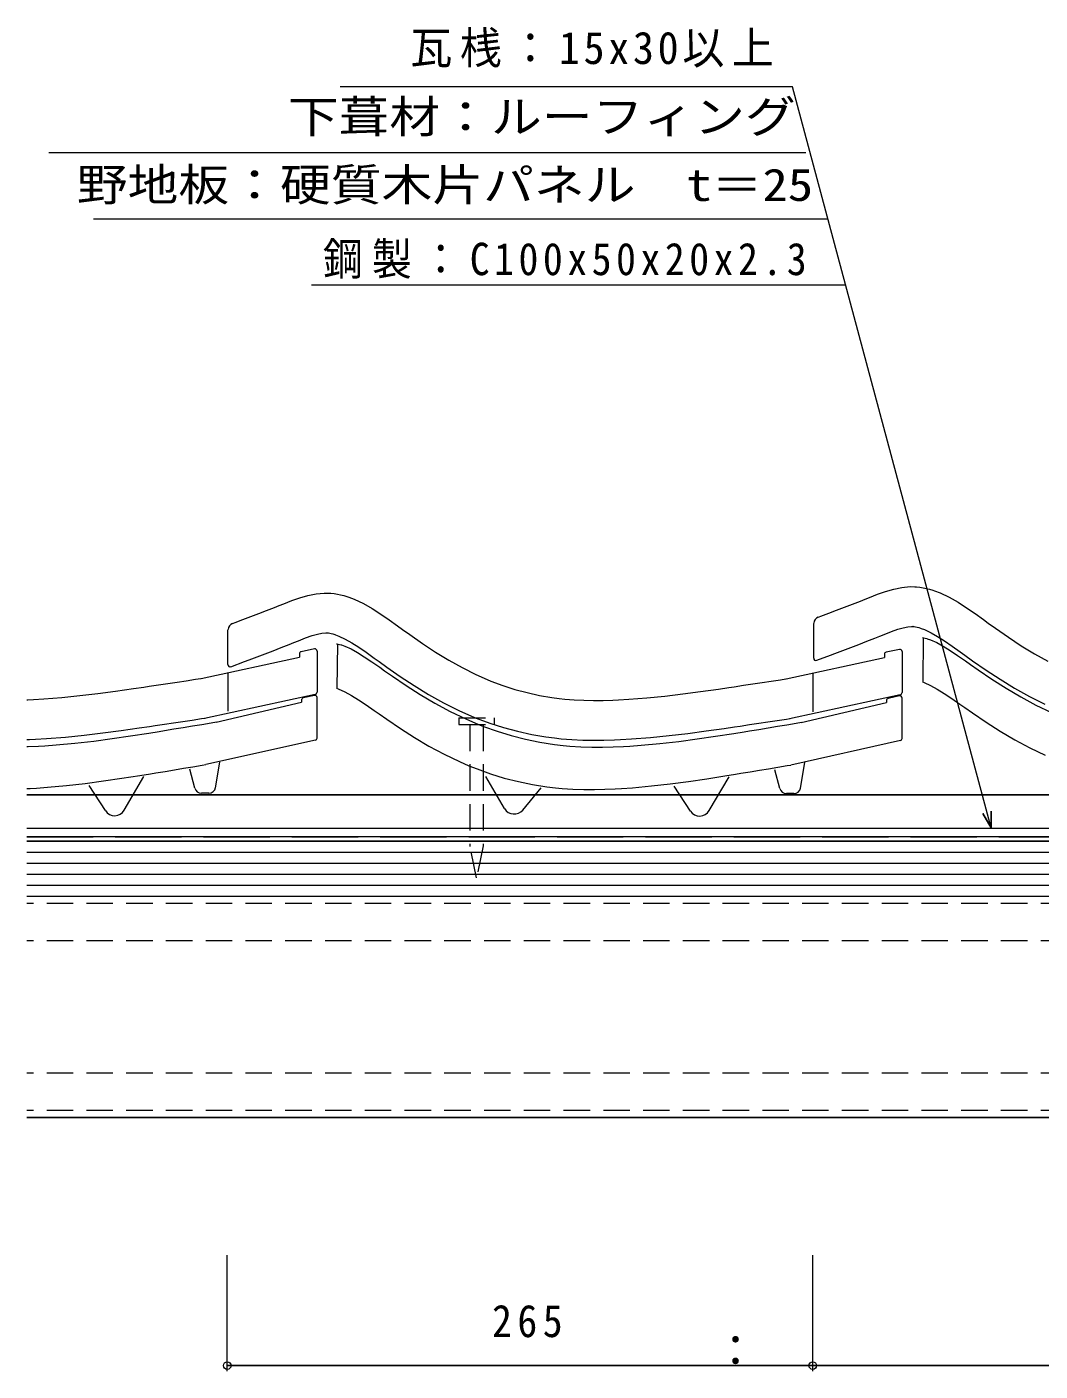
# Model space of a CAD drawing. Units: millimetres, scale not verified. Extents: x -593 to 739, y -369 to 379.
# Drawn here: x -593 to -135, y -352 to 256 of the extents above; entities that cross this region are included whole.
import ezdxf
from ezdxf.enums import TextEntityAlignment as Align

# ---------------------------------------------------------------- set-up
doc = ezdxf.new("R2010")
doc.units = ezdxf.units.MM
doc.header["$LTSCALE"] = 10
doc.linetypes.add('DASHED1', pattern=[1.8, 1.2, -0.6])
doc.linetypes.add('DASHED3', pattern=[4, 3, -1])
for name, color, linetype, lineweight in [('0-0_LAYER001', 4, 'Continuous', 18), ('0-1_LAYER004', 7, 'Continuous', 18), ('0-2_LAYER006', 7, 'Continuous', 18)]:
    doc.layers.add(name, color=color, linetype=linetype, lineweight=lineweight)
doc.styles.add('ＭＳ ゴシック', font='')
doc.styles.get('ＭＳ ゴシック').set_extended_font_data('MS Gothic')

msp = doc.modelspace()

# ---------------------------------------------------------------- linework, layer by layer
at = {"layer": '0-0_LAYER001', "color": 2}
for p, q in [((-246.69, 228.95), (-451.51, 228.95)), ((-156.82, -106.47), (-246.69, 228.95)), ((-240.63, 199.08), (-583.4, 199.08)), ((-230.8, 168.98), (-563.13, 168.98)), ((-223.06, 139.12), (-452.1, 139.12)), ((-593.33, -91.56), (218.63, -91.56)), ((-593.33, -106.56), (218.63, -106.56)), ((357.22, -112.56), (-593.33, -112.56)), ((355.63, -137.56), (-593.33, -137.56)), ((345.63, -237.56), (-593.33, -237.56)), ((-502.6, -352.34), (-502.6, -299.84)), ((-237.6, -352.34), (-237.6, -299.84)), ((-502.6, -349.84), (-237.6, -349.84)), ((-237.6, -349.84), (27.4, -349.84))]:
    msp.add_line(p, q, dxfattribs=at)
at = {"layer": '0-0_LAYER001'}
for p, q in [((-235.11, -11.15), (-234.68, -10.99)), ((-502.32, -32.59), (-502.32, -16.87)), ((-500.28, -14.02), (-499.86, -13.85)), ((-237.14, -29.72), (-237.14, -14)), ((-453.13, -23.15), (-453.09, -23.16)), ((-453.09, -23.16), (-452.5, -23.28)), ((-452.76, -23.25), (-452.94, -43.42)), ((-452.5, -23.28), (-451.85, -23.44)), ((-451.85, -23.44), (-451.06, -23.67)), ((-451.06, -23.67), (-450.88, -23.72)), ((-450.88, -23.72), (-449.41, -24.26)), ((-449.41, -24.26), (-446.58, -25.52)), ((-187.95, -20.28), (-187.91, -20.29)), ((-187.91, -20.29), (-187.33, -20.41)), ((-187.59, -20.38), (-187.76, -40.55)), ((-187.33, -20.41), (-186.67, -20.57)), ((-186.67, -20.57), (-185.88, -20.8)), ((-185.88, -20.8), (-185.7, -20.86)), ((-185.7, -20.86), (-184.24, -21.39)), ((-184.24, -21.39), (-181.41, -22.66)), ((-181.41, -22.66), (-178.54, -24.21)), ((-178.54, -24.21), (-175.42, -26.14)), ((-514.42, -38.84), (-469.96, -29.2)), ((-469.96, -27.74), (-469.96, -29.2)), ((-463.17, -25.51), (-469.17, -26.76)), ((-461.96, -26.49), (-461.96, -45.07)), ((-446.58, -25.52), (-443.72, -27.08)), ((-443.72, -27.08), (-440.6, -29.01)), ((-440.6, -29.01), (-437.23, -31.27)), ((-249.59, -39.03), (-205.14, -29.38)), ((-235.79, -30.66), (-229.61, -28.32)), ((-205.14, -27.92), (-205.14, -29.38)), ((-198.34, -25.7), (-204.34, -26.94)), ((-197.14, -26.68), (-197.14, -45.26)), ((-175.42, -26.14), (-172.05, -28.41)), ((-172.05, -28.41), (-168.43, -30.94)), ((-500.97, -33.53), (-494.79, -31.19)), ((-437.23, -31.27), (-433.61, -33.81)), ((-433.61, -33.81), (-431.38, -35.39)), ((-431.38, -35.39), (-427.83, -37.85)), ((-168.43, -30.94), (-166.2, -32.52)), ((-166.2, -32.52), (-162.66, -34.98)), ((-162.66, -34.98), (-156.47, -39.14)), ((-502.14, -53.73), (-502.14, -36.53)), ((-427.83, -37.85), (-421.65, -42.01)), ((-421.65, -42.01), (-415.24, -46.09)), ((-237.32, -53.91), (-237.32, -36.72)), ((-187.92, -40.42), (-187.17, -40.69)), ((-187.17, -40.69), (-184.2, -42.02)), ((-184.2, -42.02), (-181.22, -43.64)), ((-156.47, -39.14), (-150.06, -43.23)), ((-462.75, -46.05), (-512.88, -56.93)), ((-463.18, -46.56), (-468.22, -47.7)), ((-461.96, -65.82), (-461.96, -47.53)), ((-453.1, -43.29), (-452.35, -43.56)), ((-452.35, -43.56), (-449.38, -44.89)), ((-449.38, -44.89), (-446.39, -46.51)), ((-446.39, -46.51), (-443.2, -48.49)), ((-443.2, -48.49), (-439.78, -50.78)), ((-415.24, -46.09), (-408.6, -50.03)), ((-197.93, -46.23), (-248.06, -57.12)), ((-198.36, -46.74), (-203.4, -47.88)), ((-197.14, -66), (-197.14, -47.72)), ((-181.22, -43.64), (-178.02, -45.62)), ((-178.02, -45.62), (-174.61, -47.92)), ((-174.61, -47.92), (-170.96, -50.47)), ((-150.06, -43.23), (-143.43, -47.16)), ((-143.43, -47.16), (-136.53, -50.89)), ((-507.67, -58.68), (-469, -49.63)), ((-469, -48.67), (-469, -49.63)), ((-439.78, -50.78), (-436.14, -53.34)), ((-436.14, -53.34), (-433.91, -54.91)), ((-408.6, -50.03), (-401.71, -53.76)), ((-401.71, -53.76), (-394.64, -57.17)), ((-242.85, -58.86), (-204.18, -49.81)), ((-204.18, -48.86), (-204.18, -49.81)), ((-170.96, -50.47), (-168.73, -52.04)), ((-168.73, -52.04), (-165.21, -54.49)), ((-165.21, -54.49), (-159.06, -58.63)), ((-136.53, -50.89), (-129.46, -54.3)), ((-522.55, -61.03), (-518.35, -60.33)), ((-518.35, -60.33), (-514.15, -59.64)), ((-514.15, -59.64), (-509.96, -58.94)), ((-509.96, -58.94), (-507.54, -58.54)), ((-433.91, -54.91), (-430.39, -57.36)), ((-430.39, -57.36), (-424.24, -61.5)), ((-394.64, -57.17), (-390.28, -59.06)), ((-390.28, -59.06), (-386.59, -60.54)), ((-386.59, -60.54), (-380.43, -62.74)), ((-257.72, -61.21), (-253.52, -60.52)), ((-253.52, -60.52), (-249.33, -59.82)), ((-249.33, -59.82), (-245.14, -59.12)), ((-245.14, -59.12), (-242.71, -58.72)), ((-159.06, -58.63), (-152.7, -62.68)), ((-563.06, -67.19), (-554.65, -66.07)), ((-554.65, -66.07), (-546.35, -64.85)), ((-546.35, -64.85), (-538.14, -63.57)), ((-538.14, -63.57), (-533.41, -62.8)), ((-533.41, -62.8), (-530.96, -62.41)), ((-530.96, -62.41), (-526.75, -61.72)), ((-526.75, -61.72), (-522.55, -61.03)), ((-462.74, -66.79), (-512.33, -77.86)), ((-424.24, -61.5), (-417.88, -65.55)), ((-417.88, -65.55), (-411.3, -69.45)), ((-380.43, -62.74), (-374.06, -64.69)), ((-374.06, -64.69), (-367.6, -66.35)), ((-367.6, -66.35), (-361.05, -67.7)), ((-298.24, -67.37), (-289.83, -66.25)), ((-289.83, -66.25), (-281.52, -65.03)), ((-281.52, -65.03), (-273.32, -63.75)), ((-273.32, -63.75), (-268.59, -62.99)), ((-268.59, -62.99), (-266.13, -62.59)), ((-266.13, -62.59), (-261.93, -61.9)), ((-261.93, -61.9), (-257.72, -61.21)), ((-152.7, -62.68), (-146.12, -66.58)), ((-146.12, -66.58), (-139.3, -70.27)), ((-593.33, -69.68), (-592.72, -69.67)), ((-592.72, -69.67), (-588, -69.46)), ((-588, -69.46), (-585.2, -69.3)), ((-585.2, -69.3), (-580.13, -68.94)), ((-580.13, -68.94), (-571.57, -68.16)), ((-571.57, -68.16), (-563.06, -67.19)), ((-411.3, -69.45), (-404.48, -73.14)), ((-361.05, -67.7), (-354.54, -68.72)), ((-354.54, -68.72), (-350.61, -69.18)), ((-350.61, -69.18), (-347.56, -69.47)), ((-347.56, -69.47), (-342.6, -69.78)), ((-342.6, -69.78), (-337.63, -69.94)), ((-337.63, -69.94), (-332.73, -69.96)), ((-332.73, -69.96), (-327.9, -69.85)), ((-327.9, -69.85), (-323.17, -69.65)), ((-323.17, -69.65), (-320.37, -69.49)), ((-320.37, -69.49), (-315.31, -69.13)), ((-315.31, -69.13), (-306.75, -68.34)), ((-306.75, -68.34), (-298.24, -67.37)), ((-197.92, -66.98), (-247.51, -78.04)), ((-139.3, -70.27), (-132.31, -73.65)), ((-522.36, -79.52), (-518.16, -78.82)), ((-518.16, -78.82), (-513.98, -78.13)), ((-513.98, -78.13), (-512.36, -77.86)), ((-507.96, -88.29), (-506.02, -76.68)), ((-404.48, -73.14), (-397.49, -76.51)), ((-397.49, -76.51), (-393.19, -78.38)), ((-393.19, -78.38), (-389.56, -79.83)), ((-257.53, -79.7), (-253.34, -79.01)), ((-253.34, -79.01), (-249.15, -78.31)), ((-249.15, -78.31), (-247.54, -78.04)), ((-243.13, -88.47), (-241.2, -76.87)), ((-558.61, -85.25), (-550.33, -84.03)), ((-550.33, -84.03), (-542.14, -82.75)), ((-549.25, -98.5), (-540.31, -83.25)), ((-542.14, -82.75), (-537.41, -81.99)), ((-537.41, -81.99), (-534.96, -81.59)), ((-534.96, -81.59), (-530.76, -80.9)), ((-530.76, -80.9), (-526.55, -80.21)), ((-526.55, -80.21), (-522.36, -79.52)), ((-517.26, -88.55), (-519.51, -79.98)), ((-389.56, -79.83), (-383.48, -82)), ((-377.05, -97.75), (-385.58, -83.22)), ((-383.48, -82), (-377.2, -83.93)), ((-377.2, -83.93), (-370.83, -85.56)), ((-293.79, -85.43), (-285.51, -84.22)), ((-285.51, -84.22), (-277.32, -82.94)), ((-284.42, -98.68), (-275.48, -83.44)), ((-277.32, -82.94), (-272.59, -82.17)), ((-272.59, -82.17), (-270.14, -81.78)), ((-270.14, -81.78), (-265.93, -81.09)), ((-265.93, -81.09), (-261.73, -80.4)), ((-261.73, -80.4), (-257.53, -79.7)), ((-252.44, -88.73), (-254.68, -80.16)), ((-593.33, -88.69), (-591.78, -88.63)), ((-591.78, -88.63), (-589.01, -88.47)), ((-589.01, -88.47), (-583.98, -88.11)), ((-583.98, -88.11), (-575.46, -87.33)), ((-575.46, -87.33), (-566.99, -86.36)), ((-566.99, -86.36), (-558.61, -85.25)), ((-557.76, -98.69), (-565.08, -87.38)), ((-510.91, -90.79), (-514.33, -90.79)), ((-370.83, -85.56), (-364.37, -86.89)), ((-368.88, -98.4), (-360.57, -88.34)), ((-364.37, -86.89), (-357.95, -87.9)), ((-357.95, -87.9), (-354.08, -88.36)), ((-354.08, -88.36), (-351.08, -88.63)), ((-351.08, -88.63), (-346.18, -88.95)), ((-346.18, -88.95), (-341.27, -89.1)), ((-341.27, -89.1), (-336.43, -89.12)), ((-336.43, -89.12), (-331.64, -89.01)), ((-331.64, -89.01), (-326.96, -88.81)), ((-326.96, -88.81), (-324.18, -88.65)), ((-324.18, -88.65), (-319.16, -88.29)), ((-319.16, -88.29), (-310.64, -87.51)), ((-310.64, -87.51), (-302.17, -86.55)), ((-302.17, -86.55), (-293.79, -85.43)), ((-292.93, -98.87), (-300.26, -87.57)), ((-246.09, -90.98), (-249.51, -90.98))]:
    msp.add_line(p, q, dxfattribs=at)
at = {"layer": '0-0_LAYER001', "color": 2, "linetype": 'DASHED1'}
for p, q in [((-392.74, -59.71), (-392.74, -114.85)), ((-386.74, -59.71), (-386.74, -114.6)), ((-389.8, -129.11), (-392.74, -114.85)), ((-386.74, -114.6), (-389.8, -129.11))]:
    msp.add_line(p, q, dxfattribs=at)
at = {"layer": '0-0_LAYER001', "color": 2, "linetype": 'DASHED3'}
msp.add_line((-593.33, -110.56), (354.89, -110.56), dxfattribs=at)
at = {"layer": '0-0_LAYER001', "color": 1}
for p, q in [((355.63, -117.56), (-593.33, -117.56)), ((355.63, -122.56), (-593.33, -122.56)), ((355.63, -127.56), (-593.33, -127.56)), ((355.63, -132.56), (-593.33, -132.56))]:
    msp.add_line(p, q, dxfattribs=at)
at = {"layer": '0-0_LAYER001', "color": 1, "linetype": 'DASHED1'}
for p, q in [((345.63, -140.76), (-593.33, -140.76)), ((345.63, -157.56), (-593.33, -157.56)), ((345.63, -217.56), (-593.33, -217.56)), ((345.63, -234.36), (-593.33, -234.36))]:
    msp.add_line(p, q, dxfattribs=at)
at = {"layer": '0-0_LAYER001'}
for points in [[(-234.68, -10.99), (-233.87, -10.68), (-230.32, -9.34), (-226.76, -7.99), (-223.19, -6.63), (-219.61, -5.24), (-216, -3.83), (-213.9, -3), (-211.82, -2.17), (-208.21, -0.77), (-204.58, 0.51), (-200.92, 1.58), (-197.24, 2.33), (-193.53, 2.68), (-191.37, 2.65), (-190.53, 2.59), (-189.06, 2.42), (-187.6, 2.17), (-186.15, 1.85), (-184.7, 1.48), (-183.28, 1.04), (-182.46, 0.77), (-179.96, -0.18), (-175.8, -2.11), (-171.8, -4.36), (-167.91, -6.84), (-164.1, -9.48), (-160.34, -12.2), (-158.15, -13.78), (-154.82, -16.17), (-149.03, -20.19), (-143.16, -24.04), (-137.18, -27.7), (-131.09, -31.11)], [(-499.86, -13.86), (-499.04, -13.55), (-495.5, -12.21), (-491.94, -10.86), (-488.37, -9.5), (-484.78, -8.11), (-481.18, -6.7), (-479.07, -5.87), (-476.99, -5.04), (-473.39, -3.64), (-469.76, -2.35), (-466.1, -1.29), (-462.42, -0.53), (-458.71, -0.19), (-456.55, -0.22), (-455.7, -0.28), (-454.24, -0.45), (-452.78, -0.7), (-451.32, -1.01), (-449.88, -1.39), (-448.45, -1.83), (-447.64, -2.1), (-445.14, -3.05), (-440.98, -4.98), (-436.97, -7.23), (-433.09, -9.71), (-429.28, -12.35), (-425.51, -15.06), (-423.33, -16.65), (-420, -19.04), (-414.21, -23.05), (-408.34, -26.91), (-402.36, -30.56), (-396.26, -33.97), (-390.02, -37.1), (-386.32, -38.76), (-383.26, -40.03), (-377.9, -42.04), (-372.45, -43.79), (-366.91, -45.29)], [(-494.76, -31.17), (-492.69, -30.39), (-489.13, -29.04), (-485.53, -27.68), (-481.91, -26.3), (-478.26, -24.89), (-474.58, -23.45), (-472.43, -22.59), (-470.4, -21.79), (-467.13, -20.51), (-464.24, -19.49), (-461.77, -18.77), (-459.78, -18.37), (-458, -18.2), (-457.32, -18.21), (-457.39, -18.2), (-456.78, -18.28), (-456.19, -18.38), (-455.52, -18.52), (-454.79, -18.71), (-453.94, -18.97), (-453.69, -19.05), (-452.13, -19.65), (-449.19, -21.02), (-446.23, -22.68), (-443.06, -24.7), (-439.67, -27.04), (-436.07, -29.65), (-433.86, -31.25), (-430.37, -33.75), (-424.28, -37.97), (-417.97, -42.11), (-411.45, -46.1), (-404.69, -49.89), (-397.75, -53.36), (-393.47, -55.28), (-389.87, -56.78), (-383.81, -59.04), (-377.56, -61.06), (-371.21, -62.78)], [(-229.58, -28.3), (-227.52, -27.52), (-223.95, -26.18), (-220.36, -24.82), (-216.74, -23.43), (-213.08, -22.02), (-209.4, -20.58), (-207.25, -19.73), (-205.23, -18.92), (-201.95, -17.65), (-199.06, -16.63), (-196.59, -15.91), (-194.6, -15.5), (-192.82, -15.33), (-192.14, -15.34), (-192.22, -15.34), (-191.6, -15.41), (-191.01, -15.51), (-190.34, -15.65), (-189.61, -15.85), (-188.76, -16.1), (-188.52, -16.19), (-186.96, -16.78), (-184.01, -18.15), (-181.05, -19.81), (-177.88, -21.83), (-174.5, -24.18), (-170.89, -26.78), (-168.68, -28.38), (-165.19, -30.88), (-159.1, -35.11), (-152.8, -39.25), (-146.28, -43.23), (-139.51, -47.02), (-132.57, -50.49)], [(-593.33, -48.48), (-592.87, -48.47), (-590.34, -48.36), (-585.61, -48.09), (-577.47, -47.46), (-569.35, -46.64), (-561.25, -45.68), (-553.15, -44.61), (-545.07, -43.46), (-540.38, -42.77), (-537.95, -42.41), (-533.75, -41.79), (-529.56, -41.16), (-525.36, -40.52), (-521.17, -39.89), (-516.97, -39.25), (-514.54, -38.88)], [(-366.91, -45.29), (-361.31, -46.53), (-355.67, -47.5), (-352.38, -47.93), (-349.86, -48.2), (-345.51, -48.54), (-341.15, -48.74), (-336.78, -48.81), (-332.41, -48.78), (-328.05, -48.65), (-325.52, -48.54), (-320.79, -48.27), (-312.65, -47.64), (-304.53, -46.83), (-296.42, -45.87), (-288.33, -44.79), (-280.25, -43.64), (-275.56, -42.96), (-273.13, -42.6), (-268.93, -41.97), (-264.73, -41.34), (-260.54, -40.71), (-256.34, -40.07), (-252.15, -39.43), (-249.72, -39.06)], [(-593.33, -66.49), (-592.21, -66.46), (-589.44, -66.34), (-584.41, -66.05), (-575.88, -65.39), (-567.39, -64.54), (-559, -63.54), (-550.7, -62.44), (-542.49, -61.28), (-537.76, -60.58), (-535.3, -60.22), (-531.09, -59.59), (-526.88, -58.95), (-522.67, -58.32), (-518.47, -57.68), (-514.27, -57.05), (-512.65, -56.8)], [(-371.21, -62.78), (-364.78, -64.2), (-358.36, -65.3), (-354.51, -65.81), (-351.51, -66.13), (-346.62, -66.51), (-341.71, -66.73), (-336.86, -66.82), (-332.08, -66.78), (-327.39, -66.64), (-324.61, -66.52), (-319.58, -66.23), (-311.06, -65.57), (-302.57, -64.72), (-294.18, -63.73), (-285.88, -62.63), (-277.67, -61.46), (-272.93, -60.76), (-270.48, -60.4), (-266.26, -59.77), (-262.05, -59.14), (-257.85, -58.5), (-253.64, -57.87), (-249.45, -57.23), (-247.83, -56.98)]]:
    msp.add_lwpolyline(points, dxfattribs=at)
at = {"layer": '0-0_LAYER001', "color": 2, "linetype": 'DASHED1'}
for points in [[(-397.74, -56.71), (-381.74, -56.71), (-381.74, -59.71)], [(-397.74, -56.71), (-397.74, -59.71), (-381.74, -59.71)]]:
    msp.add_lwpolyline(points, dxfattribs=at)
at = {"layer": '0-0_LAYER001', "color": 2}
msp.add_lwpolyline([(-156.82, -98.97), (-156.82, -106.47), (-160.57, -99.97)], dxfattribs=at)
for centre in [(-502.6, -349.84), (-237.6, -349.84), (-237.6, -349.84)]:
    msp.add_circle(centre, 1.7, dxfattribs=at)
at = {"layer": '0-0_LAYER001'}
for centre, radius, start, end in [((-234.03, -13.95), 3, 110.94902, 178.7), ((-499.21, -16.82), 3, 110.94902, 178.7), ((-468.96, -27.74), 1, 101.73308, 180), ((-462.96, -26.49), 1, 0, 101.73308), ((-236.14, -29.72), 1, 180, 290.73166), ((-204.14, -27.92), 1, 101.73308, 180), ((-198.14, -26.68), 1, 0, 101.73308), ((-501.32, -32.59), 1, 180, 290.73166), ((-468, -48.67), 1, 102.72435, 180), ((-462.96, -47.53), 1, 0, 102.72435), ((-462.96, -45.07), 1, 282.24497, 0), ((-203.18, -48.86), 1, 102.72435, 180), ((-198.14, -47.72), 1, 0, 102.72435), ((-198.14, -45.26), 1, 282.24497, 0), ((-462.96, -65.82), 1, 282.58296, 0), ((-198.14, -66), 1, 282.58296, 0), ((-514.36, -87.79), 3, 194.67639, 270), ((-510.91, -87.79), 3, 270, 350.53767), ((-249.53, -87.97), 3, 194.67639, 270), ((-246.09, -87.98), 3, 270, 350.53767), ((-553.56, -95.97), 5, 212.93986, 329.61716), ((-372.73, -95.22), 5, 210.42578, 320.47001), ((-288.74, -96.15), 5, 212.93986, 329.61716)]:
    msp.add_arc(centre, radius, start, end, dxfattribs=at)
at = {"layer": '0-1_LAYER004'}
for p, q in [((-246.69, 228.95), (-451.51, 228.95)), ((-156.82, -106.47), (-246.69, 228.95)), ((-240.63, 199.08), (-569.52, 199.08)), ((-230.8, 168.98), (-563.13, 168.98)), ((-223.06, 139.12), (-464.43, 139.12)), ((354.89, -110.56), (-593.33, -110.56)), ((-593.33, -112.56), (357.22, -112.56)), ((-502.6, -351.54), (-502.6, -299.84)), ((-237.6, -351.54), (-237.6, -299.84))]:
    msp.add_line(p, q, dxfattribs=at)
for points in [[(-593.33, -106.56), (218.63, -106.56), (218.63, -91.56), (-593.33, -91.56)], [(-160.57, -99.97), (-156.82, -106.47), (-156.82, -98.97)], [(355.63, -112.56), (355.63, -137.56), (-593.33, -137.56)], [(-593.33, -237.56), (345.63, -237.56), (345.63, -137.56)], [(332.4, -351.54), (332.4, -349.84), (-500.9, -349.84), (-502.6, -349.84)]]:
    msp.add_lwpolyline(points, dxfattribs=at)

# ---------------------------------------------------------------- texts
at = {"layer": '0-2_LAYER006', "style": 'ＭＳ ゴシック', "width": 1.15}
for s, p in [('下葺材：ルーフィング', (-475.21, 203.66)), ('野地板：硬質木片パネル\u3000t＝25', (-570.75, 172.85))]:
    msp.add_text(s, height=14.66, dxfattribs=at).set_placement(p, align=Align.BOTTOM_LEFT)
at = {"layer": '0-2_LAYER006', "style": 'ＭＳ ゴシック'}
msp.add_text('：', height=14.66, dxfattribs=at).set_placement((-282.53, -354.7), align=Align.BOTTOM_LEFT)
at = {"layer": '0-2_LAYER006', "char_height": 14.66, "attachment_point": 7, "style": 'ＭＳ ゴシック'}
for s, insert in [('\\T1.18;\\W0.95;瓦桟：15x30以上', (-419.74, 237.56)), ('\\T1.23;\\W0.9;\u3000鋼製：C100x50x20x2.3', (-481.38, 142.03)), ('\\T1.28;\\W0.9;265', (-382.76, -337.18))]:
    msp.add_mtext(s, dxfattribs=dict(at, insert=insert))

doc.saveas('drawing.dxf')
